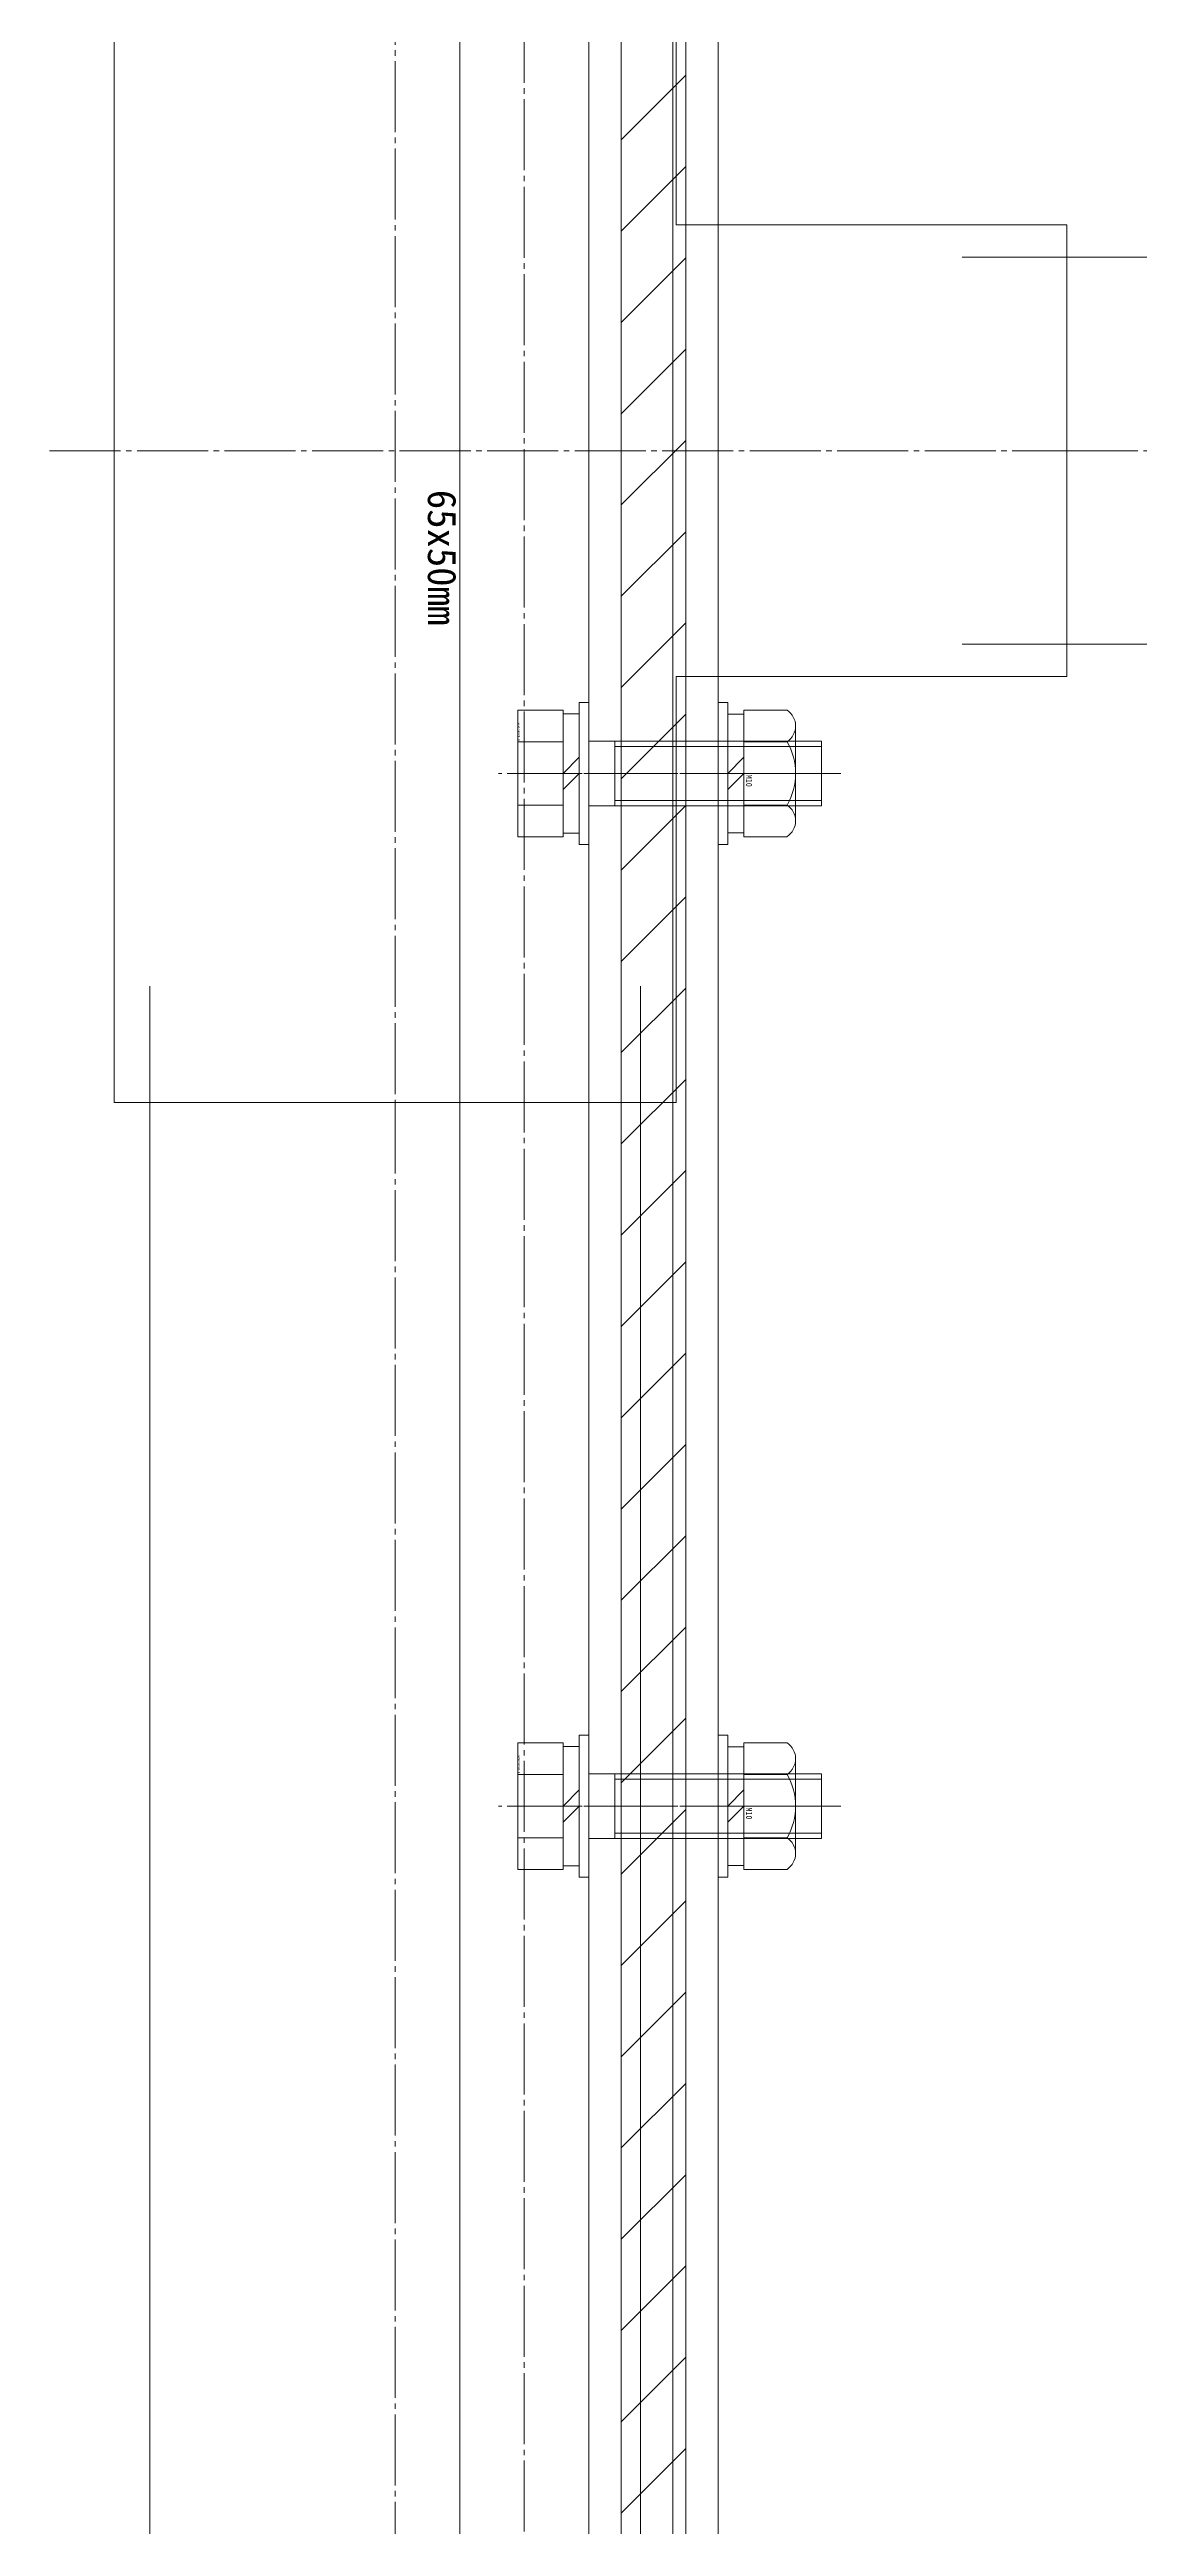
# Model space of a CAD drawing. Units: millimetres at full size. Extents: x -21196 to 21204, y -11807 to 11807.
# Drawn here: x -8273 to -8104.3, y -3181.8 to -2798 of the extents above; entities that cross this region are included whole.
import ezdxf
from ezdxf.enums import TextEntityAlignment as Align

# ---------------------------------------------------------------- set-up
doc = ezdxf.new("R2010")
doc.units = ezdxf.units.MM
doc.header["$LTSCALE"] = 0.5
doc.linetypes.add('USER4', pattern=[27.1, 22, -1.7, 1.7, -1.7])
doc.layers.add('1-0_設備-5(241129配置図菊池追記(立面図).jww)(機器配置図 260128.dwg)', color=7, linetype='Continuous', lineweight=9)
doc.styles.add('ＭＳ ゴシック', font='')
doc.styles.get('ＭＳ ゴシック').set_extended_font_data('MS Gothic')

msp = doc.modelspace()

# ---------------------------------------------------------------- linework, layer by layer
at = {"layer": '1-0_設備-5(241129配置図菊池追記(立面図).jww)(機器配置図 260128.dwg)', "linetype": 'USER4'}
for p, q in [((-8199.5215, -1410.0553), (-8199.5215, -3450.239)), ((-8219.5215, -2759.1471), (-8219.5215, -2961.1471)), ((-8273.0215, -2860.1471), (-8115.5215, -2860.1471)), ((-8115.5215, -2860.1471), (-8037.0215, -2860.1471)), ((-8150.5215, -2910.1471), (-8203.5215, -2910.1471)), ((-8178.7114, -2910.1471), (-8195.3206, -2910.1471)), ((-8188.4583, -2910.1471), (-8171.0111, -2910.1471)), ((-8162.7232, -2910.1471), (-8181.2323, -2910.1471)), ((-8157.5215, -2910.1471), (-8169.5215, -2910.1471)), ((-8219.5215, -2961.1471), (-8219.5215, -3603.1471)), ((-8150.5215, -3070.1471), (-8203.5215, -3070.1471)), ((-8178.7114, -3070.1471), (-8195.3206, -3070.1471)), ((-8188.4583, -3070.1471), (-8171.0111, -3070.1471)), ((-8162.7232, -3070.1471), (-8181.2323, -3070.1471)), ((-8157.5215, -3070.1471), (-8169.5215, -3070.1471))]:
    msp.add_line(p, q, dxfattribs=at)
at = {"layer": '1-0_設備-5(241129配置図菊池追記(立面図).jww)(機器配置図 260128.dwg)'}
for p, q in [((-8176.5215, -3425.1471), (-8176.5215, -1435.1471)), ((-8176.0215, -2825.1471), (-8176.0215, -2759.1471)), ((-8174.5215, -2801.9848), (-8184.5215, -2811.9848)), ((-8174.5215, -2816.1269), (-8184.5215, -2826.1269)), ((-8115.5215, -2825.1471), (-8176.0215, -2825.1471)), ((-8115.5215, -2895.1471), (-8115.5215, -2825.1471)), ((-8174.5215, -2830.2691), (-8184.5215, -2840.2691)), ((-8115.5215, -2830.1471), (-8131.7491, -2830.1471)), ((-8115.5215, -2830.1471), (-8037.0215, -2830.1471)), ((-8174.5215, -2844.4112), (-8184.5215, -2854.4112)), ((-8174.5215, -2858.5534), (-8184.5215, -2868.5534)), ((-8174.5215, -2872.6955), (-8184.5215, -2882.6955)), ((-8174.5215, -2886.8376), (-8184.5215, -2896.8376)), ((-8115.5215, -2890.1471), (-8131.7491, -2890.1471)), ((-8115.5215, -2890.1471), (-8037.0215, -2890.1471)), ((-8176.0215, -2895.1471), (-8115.5215, -2895.1471)), ((-8176.0215, -2961.1471), (-8176.0215, -2895.1471)), ((-8200.5215, -2919.9621), (-8200.5215, -2900.3322)), ((-8193.5215, -2900.3322), (-8200.5215, -2900.3322)), ((-8193.5215, -2900.3322), (-8193.5215, -2919.9621)), ((-8191.0215, -2900.8971), (-8193.5215, -2900.8971)), ((-8191.0215, -2921.1471), (-8191.0215, -2899.1471)), ((-8189.5215, -2899.1471), (-8191.0215, -2899.1471)), ((-8189.5215, -2921.1471), (-8189.5215, -2899.1471)), ((-8174.5215, -2900.9798), (-8184.5215, -2910.9798)), ((-8168.0215, -2900.9471), (-8165.5215, -2900.9471)), ((-8165.5215, -2900.3471), (-8165.5215, -2919.9471)), ((-8165.5215, -2900.3471), (-8158.8345, -2900.3471)), ((-8157.5215, -2902.7971), (-8157.5215, -2917.4971)), ((-8193.5215, -2905.2397), (-8200.5215, -2905.2397)), ((-8193.5215, -2910.1471), (-8191.0215, -2907.6471)), ((-8153.5215, -2905.1471), (-8189.5215, -2905.1471)), ((-8185.5215, -2915.1471), (-8185.5215, -2905.1471)), ((-8153.5215, -2905.9591), (-8185.5215, -2905.9591)), ((-8168.0215, -2910.1471), (-8165.5215, -2907.6471)), ((-8165.5215, -2905.2471), (-8158.8345, -2905.2471)), ((-8153.5215, -2915.1471), (-8153.5215, -2905.1471)), ((-8191.0215, -2910.1471), (-8193.5215, -2912.6471)), ((-8165.5215, -2910.1471), (-8168.0215, -2912.6471)), ((-8193.5215, -2915.0546), (-8200.5215, -2915.0546)), ((-8153.5215, -2915.1471), (-8189.5215, -2915.1471)), ((-8153.5215, -2914.3351), (-8185.5215, -2914.3351)), ((-8174.5215, -2915.1219), (-8184.5215, -2925.1219)), ((-8158.8345, -2915.0471), (-8165.5215, -2915.0471)), ((-8193.5215, -2919.9621), (-8200.5215, -2919.9621)), ((-8193.5215, -2919.3971), (-8191.0215, -2919.3971)), ((-8165.5215, -2919.3471), (-8168.0215, -2919.3471)), ((-8158.8345, -2919.9471), (-8165.5215, -2919.9471)), ((-8191.0215, -2921.1471), (-8189.5215, -2921.1471)), ((-8174.5215, -2929.264), (-8184.5215, -2939.264)), ((-8257.5215, -2961.1471), (-8257.5215, -2943.1334)), ((-8174.5215, -2943.4062), (-8184.5215, -2953.4062)), ((-8181.5215, -2961.1471), (-8181.5215, -2943.1334)), ((-8174.5215, -2957.5483), (-8184.5215, -2967.5483)), ((-8263.0215, -2961.1471), (-8176.0215, -2961.1471)), ((-8257.5215, -2961.1471), (-8257.5215, -3409.1471)), ((-8181.5215, -2961.1471), (-8181.5215, -3409.1471)), ((-8174.5215, -2971.6904), (-8184.5215, -2981.6904)), ((-8174.5215, -2985.8326), (-8184.5215, -2995.8326)), ((-8174.5215, -2999.9747), (-8184.5215, -3009.9747)), ((-8174.5215, -3014.1168), (-8184.5215, -3024.1168)), ((-8174.5215, -3028.259), (-8184.5215, -3038.259)), ((-8174.5215, -3042.4011), (-8184.5215, -3052.4011)), ((-8174.5215, -3056.5432), (-8184.5215, -3066.5432)), ((-8200.5215, -3079.9621), (-8200.5215, -3060.3322)), ((-8193.5215, -3060.3322), (-8200.5215, -3060.3322)), ((-8193.5215, -3060.3322), (-8193.5215, -3079.9621)), ((-8191.0215, -3060.8971), (-8193.5215, -3060.8971)), ((-8191.0215, -3081.1471), (-8191.0215, -3059.1471)), ((-8189.5215, -3059.1471), (-8191.0215, -3059.1471)), ((-8189.5215, -3081.1471), (-8189.5215, -3059.1471)), ((-8168.0215, -3060.9471), (-8165.5215, -3060.9471)), ((-8165.5215, -3060.3471), (-8165.5215, -3079.9471)), ((-8165.5215, -3060.3471), (-8158.8345, -3060.3471)), ((-8193.5215, -3065.2397), (-8200.5215, -3065.2397)), ((-8153.5215, -3065.1471), (-8189.5215, -3065.1471)), ((-8185.5215, -3075.1471), (-8185.5215, -3065.1471)), ((-8153.5215, -3065.9591), (-8185.5215, -3065.9591)), ((-8165.5215, -3065.2471), (-8158.8345, -3065.2471)), ((-8157.5215, -3062.7971), (-8157.5215, -3077.4971)), ((-8153.5215, -3075.1471), (-8153.5215, -3065.1471)), ((-8193.5215, -3070.1471), (-8191.0215, -3067.6471)), ((-8168.0215, -3070.1471), (-8165.5215, -3067.6471)), ((-8191.0215, -3070.1471), (-8193.5215, -3072.6471)), ((-8174.5215, -3070.6854), (-8184.5215, -3080.6854)), ((-8165.5215, -3070.1471), (-8168.0215, -3072.6471)), ((-8193.5215, -3075.0546), (-8200.5215, -3075.0546)), ((-8153.5215, -3075.1471), (-8189.5215, -3075.1471)), ((-8153.5215, -3074.3351), (-8185.5215, -3074.3351)), ((-8158.8345, -3075.0471), (-8165.5215, -3075.0471)), ((-8193.5215, -3079.9621), (-8200.5215, -3079.9621)), ((-8193.5215, -3079.3971), (-8191.0215, -3079.3971)), ((-8191.0215, -3081.1471), (-8189.5215, -3081.1471)), ((-8165.5215, -3079.3471), (-8168.0215, -3079.3471)), ((-8158.8345, -3079.9471), (-8165.5215, -3079.9471)), ((-8174.5215, -3084.8275), (-8184.5215, -3094.8275)), ((-8174.5215, -3098.9697), (-8184.5215, -3108.9697)), ((-8174.5215, -3113.1118), (-8184.5215, -3123.1118)), ((-8174.5215, -3127.2539), (-8184.5215, -3137.2539)), ((-8174.5215, -3141.3961), (-8184.5215, -3151.3961)), ((-8174.5215, -3155.5382), (-8184.5215, -3165.5382)), ((-8174.5215, -3169.6803), (-8184.5215, -3179.6803))]:
    msp.add_line(p, q, dxfattribs=at)
for points in [[(-8189.5215, -3431.6471), (-8189.5215, -1428.6471), (-8191.0215, -1427.1471), (-8208.0215, -1427.1471), (-8209.5215, -1428.6471), (-8209.5215, -3431.6471), (-8208.0215, -3433.1471), (-8191.0215, -3433.1471)], [(-8189.5215, -3410.1471), (-8189.5215, -1450.1471), (-8184.5215, -1450.1471), (-8184.5215, -3410.1471)], [(-8184.5215, -1450.1471), (-8174.5215, -1450.1471), (-8174.5215, -3410.1471), (-8184.5215, -3410.1471)], [(-8174.5215, -3410.1471), (-8169.5215, -3410.1471), (-8169.5215, -1450.1471), (-8174.5215, -1450.1471)], [(-8168.0215, -2899.1471), (-8168.0215, -2921.1471), (-8169.5215, -2921.1471), (-8169.5215, -2899.1471)], [(-8168.0215, -3059.1471), (-8168.0215, -3081.1471), (-8169.5215, -3081.1471), (-8169.5215, -3059.1471)]]:
    msp.add_lwpolyline(points, close=True, dxfattribs=at)
msp.add_lwpolyline([(-8176.0215, -2759.1471), (-8263.0215, -2759.1471), (-8263.0215, -2961.1471)], dxfattribs=at)
for centre, radius, start, end in [((-8160.4635, -2902.7971), 2.942, 303.626, 56.374), ((-8167.3215, -2910.1471), 9.8, 330, 30), ((-8160.4635, -2917.4971), 2.942, 303.626, 56.374), ((-8160.4635, -3062.7971), 2.942, 303.626, 56.374), ((-8167.3215, -3070.1471), 9.8, 330, 30), ((-8160.4635, -3077.4971), 2.942, 303.626, 56.374)]:
    msp.add_arc(centre, radius, start, end, dxfattribs=at)

# ---------------------------------------------------------------- texts
at = {"layer": '1-0_設備-5(241129配置図菊池追記(立面図).jww)(機器配置図 260128.dwg)', "style": 'ＭＳ ゴシック'}
for s, height, rotation, p in [('65x50mm', 4.406, 270, (-8215.7687, -2866.2131)), ('BT-M10x40L,SW,PW', 0.2203, 90, (-8200.1822, -2905.0227)), ('M10', 0.918, 270, (-8165.4583, -2910.3543)), ('BT-M10x40L,SW,PW', 0.2203, 90, (-8200.1822, -3065.0227)), ('M10', 0.918, 270, (-8165.4583, -3070.3543))]:
    msp.add_text(s, height=height, rotation=rotation, dxfattribs=at).set_placement(p, align=Align.BOTTOM_LEFT)

doc.saveas('drawing.dxf')
